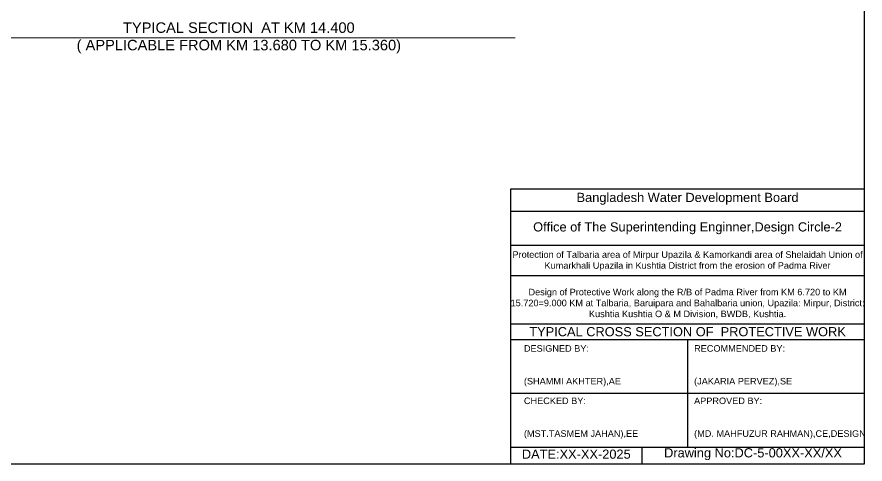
# Model space of a CAD drawing. Header units: inches. Extents: x 89000 to 215021, y -23839 to 0.
# Drawn here: x 163527 to 170006, y -7071 to -3658 of the extents above; entities that cross this region are included whole.
import ezdxf

# ---------------------------------------------------------------- set-up
doc = ezdxf.new("R2010")
doc.units = ezdxf.units.IN
doc.header["$LTSCALE"] = 7
doc.header["$MEASUREMENT"] = 0
doc.layers.add('Cross Section Labels', color=7, linetype='Continuous', lineweight=9)
doc.styles.get("Standard").update_dxf_attribs({"font": 'arial.ttf'})

msp = doc.modelspace()

# ---------------------------------------------------------------- linework, layer by layer
msp.add_lwpolyline([(160000, 0), (170000, 0), (170000, -7071), (160000, -7071)], close=True)
for points in [[(167300, -7071), (167300, -4971), (170000, -4971)], [(167300, -5141), (170000, -5141)], [(167300, -5401), (170000, -5401)], [(167300, -5631), (170000, -5631)], [(167300, -6001), (170000, -6001)], [(167300, -6121), (170000, -6121)], [(168650, -6121), (168650, -6941)], [(167300, -6531), (170000, -6531)], [(167300, -6941), (170000, -6941)], [(168300, -6941), (168300, -7071)]]:
    msp.add_lwpolyline(points)
at = {"layer": 'Cross Section Labels'}
msp.add_lwpolyline([(163110.20157, -3817.79875), (165222.20157, -3817.79875), (167334.20157, -3817.79875)], dxfattribs=at)

# ---------------------------------------------------------------- texts
at = {"char_height": 70, "attachment_point": 5}
for s, insert in [('Bangladesh Water Development Board', (168650, -5046)), ('Office of The Superintending Enginner,Design Circle-2', (168650, -5271))]:
    msp.add_mtext(s, dxfattribs=dict(at, insert=insert))
for s, insert, char_height, width, attachment_point in [('Protection of Talbaria area of Mirpur Upazila & Kamorkandi area of Shelaidah Union of Kumarkhali Upazila in Kushtia District from the erosion of Padma River', (168650, -5521), 50, 2800, 5), ('Design of Protective Work along the R/B of Padma River from KM 6.720 to KM 15.720=9.000 KM at Talbaria, Baruipara and Bahalbaria union, Upazila: Mirpur, District: Kushtia Kushtia O & M Division, BWDB, Kushtia.', (168650, -5846), 50, 2700, 5), ('TYPICAL CROSS SECTION OF  PROTECTIVE WORK', (168650, -6061), 70, 2800, 5), ('DESIGNED BY:^J^J^J(SHAMMI AKHTER),AE', (167400, -6321), 50, 1400, 4), ('RECOMMENDED BY:^J^J^J(JAKARIA PERVEZ),SE', (168700, -6321), 50, 1400, 4), ('CHECKED BY:^J^J^J(MST.TASMEM JAHAN),EE', (167400, -6721), 50, 1400, 4), ('APPROVED BY:^J^J^J(MD. MAHFUZUR RAHMAN),CE,DESIGN', (168700, -6721), 50, 1400, 4), ('DATE:XX-XX-2025', (167800, -6996), 70, 1400, 5), ('Drawing No:DC-5-00XX-XX/XX', (169150, -6996), 70, 2200, 5)]:
    msp.add_mtext(s, dxfattribs=dict(insert=insert, char_height=char_height, width=width, attachment_point=attachment_point))
at = {"layer": 'Cross Section Labels', "insert": (165222.20157, -3817.79875), "char_height": 80, "attachment_point": 5}
msp.add_mtext('TYPICAL SECTION  AT KM 14.400^J( APPLICABLE FROM KM 13.680 TO KM 15.360)', dxfattribs=at)

doc.saveas('drawing.dxf')
